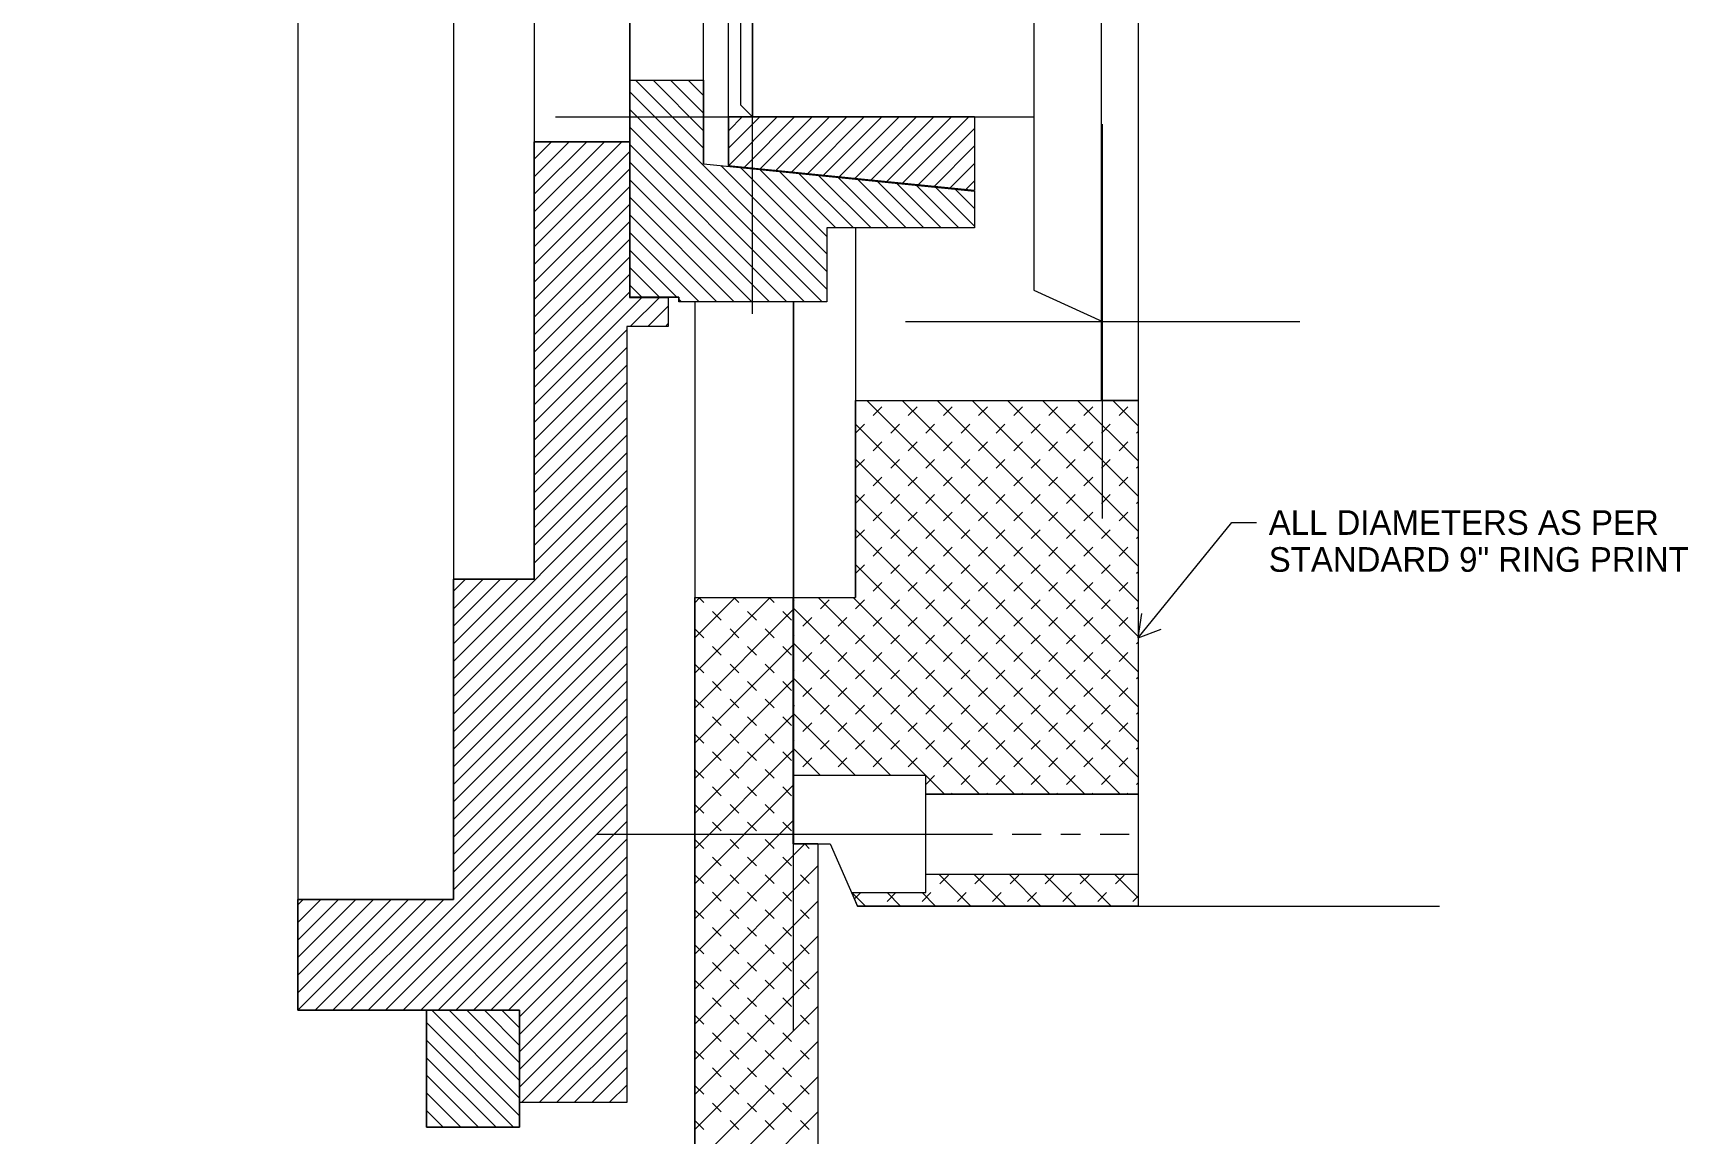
# Model space of a CAD drawing. Header units: inches. Extents: x 0 to 20, y 0 to 20.5.
# Drawn here: x 9.81 to 18.2, y 6.87 to 12.45 of the extents above; entities that cross this region are included whole.
import ezdxf

# ---------------------------------------------------------------- set-up
doc = ezdxf.new("R2010")
doc.units = ezdxf.units.IN
doc.header["$MEASUREMENT"] = 0
doc.header["$PDMODE"] = 2
doc.header["$PDSIZE"] = -2
doc.linetypes.add('CENTERD', pattern=[0.4844, 0.2969, -0.0625, 0.0625, -0.0625])
for name, color, linetype in [('ADC9', 7, 'Continuous'), ('BUSHING', 7, 'Continuous'), ('CNTRLINE', 7, 'Continuous'), ('DIMEN', 7, 'Continuous'), ('HUB', 7, 'Continuous'), ('PARTS', 7, 'Continuous'), ('PLATE', 7, 'Continuous'), ('RING9IN', 7, 'Continuous')]:
    doc.layers.add(name, color=color, linetype=linetype)
doc.styles.add('ENGINEER', font='', dxfattribs={"height": 0.125})
doc.styles.get('ENGINEER').set_extended_font_data('ENGINEER')
doc.dimstyles.new('DimStyle1', dxfattribs={"dimtxt": 0.125, "dimasz": 0.125, "dimexe": 0.063, "dimexo": 0.063, "dimgap": 0.063, "dimtad": 0, "dimtih": 1, "dimtoh": 1, "dimdec": 3, "dimzin": 4, "dimdsep": 46, "dimtxsty": 'ENGINEER', "dimcen": 0.09, "dimclrd": 93, "dimclre": 93, "dimclrt": 93, "dimadec": 3, "dimazin": 1, "dimtp": 0.002, "dimtfac": 1, "dimtdec": 4, "dimtofl": 0, "dimtmove": 0, "dimatfit": 3, "dimfxl": 0, "dimtolj": 1, "dimtzin": 0, "dimarcsym": 0})
doc.dimstyles.new('DimStyle2', dxfattribs={"dimtxt": 0.125, "dimasz": 0.125, "dimexe": 0.063, "dimexo": 0.063, "dimgap": 0.063, "dimtad": 0, "dimtih": 1, "dimtoh": 1, "dimzin": 4, "dimdsep": 46, "dimlunit": 5, "dimtxsty": 'ENGINEER', "dimcen": 0.09, "dimclrd": 93, "dimclre": 93, "dimclrt": 93, "dimazin": 1, "dimtp": 0.002, "dimtfac": 1, "dimtdec": 4, "dimtofl": 0, "dimtmove": 0, "dimatfit": 3, "dimfxl": 0, "dimtolj": 1, "dimtzin": 0, "dimarcsym": 0})

# ---------------------------------------------------------------- blocks, each defined once
blk = doc.blocks.new('_D1')
at = {"layer": 'DIMEN', "color": 93, "linetype": 'Continuous', "lineweight": 0}
for p, q in [((11.1485, 17.7471), (11.1485, 19.3585)), ((11.1485, 19.2955), (11.2568, 19.358)), ((13.1625, 19.2955), (13.0543, 19.358)), ((13.1625, 19.1531), (13.1625, 19.3585)), ((11.1485, 19.2955), (11.2568, 19.233)), ((11.1485, 19.2955), (11.8686, 19.2955)), ((12.4424, 19.2955), (13.1625, 19.2955)), ((13.1625, 19.2955), (13.0543, 19.233))]:
    blk.add_line(p, q, dxfattribs=at)
at = {"layer": 'DIMEN', "color": 93, "linetype": 'Continuous', "lineweight": 0, "style": 'ENGINEER'}
blk.add_text('2.014"', height=0.125, dxfattribs=at).set_placement((11.9001, 19.233))
blk = doc.blocks.new('_D2')
at = {"layer": 'DIMEN', "color": 93, "linetype": 'Continuous', "lineweight": 0}
for p, q in [((13.6635, 16.9031), (13.6635, 18.0058)), ((13.6635, 17.9428), (13.7718, 18.0053)), ((15.4122, 17.9428), (15.304, 18.0053)), ((15.4122, 17.2181), (15.4122, 18.0058)), ((13.6635, 17.9428), (13.7718, 17.8803)), ((13.6635, 17.9428), (14.2507, 17.9428)), ((14.825, 17.9428), (15.4122, 17.9428)), ((15.4122, 17.9428), (15.304, 17.8803))]:
    blk.add_line(p, q, dxfattribs=at)
at = {"layer": 'DIMEN', "color": 93, "linetype": 'Continuous', "lineweight": 0, "style": 'ENGINEER'}
blk.add_text('1.749"', height=0.125, dxfattribs=at).set_placement((14.2822, 17.8803))
blk = doc.blocks.new('_D3')
at = {"layer": 'DIMEN', "color": 93, "linetype": 'Continuous', "lineweight": 0}
for p, q in [((13.1625, 19.1531), (13.1625, 19.3585)), ((13.1625, 19.2955), (13.2708, 19.358)), ((13.7875, 19.2955), (13.6793, 19.358)), ((13.7875, 19.1531), (13.7875, 19.3585)), ((13.1625, 19.2955), (13.2708, 19.233)), ((13.1625, 19.2955), (13.9447, 19.2955)), ((13.7875, 19.2955), (13.6793, 19.233))]:
    blk.add_line(p, q, dxfattribs=at)
at = {"layer": 'DIMEN', "color": 93, "linetype": 'Continuous', "lineweight": 0, "style": 'ENGINEER'}
blk.add_text('5/8"', height=0.125, dxfattribs=at).set_placement((13.9762, 19.233))
blk = doc.blocks.new('_D4')
at = {"layer": 'DIMEN', "color": 93, "linetype": 'Continuous', "lineweight": 0}
for p, q in [((13.6625, 17.4625), (13.5543, 17.525)), ((13.6625, 16.9031), (13.6625, 17.5255)), ((13.7875, 16.9031), (13.7875, 17.5255)), ((13.7875, 17.4625), (13.8958, 17.525)), ((13.6625, 17.4625), (13.4125, 17.4625)), ((13.6625, 17.4625), (13.5543, 17.4)), ((13.7875, 17.4625), (13.8958, 17.4)), ((13.7875, 17.4625), (14.0375, 17.4625))]:
    blk.add_line(p, q, dxfattribs=at)
at = {"layer": 'DIMEN', "color": 93, "linetype": 'Continuous', "lineweight": 0, "style": 'ENGINEER'}
blk.add_text('1/8"', height=0.125, dxfattribs=at).set_placement((14.0897, 17.4))

msp = doc.modelspace()

# ---------------------------------------------------------------- linework, layer by layer
at = {"layer": 'ADC9', "color": 93, "linetype": 'Continuous', "lineweight": 5}
for p, q in [((15.2255, 14.5901), (15.2255, 10.5901)), ((13.3955, 12.5901), (13.3955, 12.0901)), ((13.4555, 12.5913), (13.4555, 12.0288)), ((14.8835, 12.5901), (14.8835, 11.1501)), ((15.4122, 12.5901), (15.4122, 8.0251)), ((13.4555, 12.0288), (13.3955, 12.0901)), ((13.4555, 12.0288), (14.8835, 12.0288)), ((14.8835, 11.1501), (15.2323, 10.991)), ((15.4122, 10.5901), (15.2257, 10.5901)), ((15.4122, 8.0251), (16.9421, 8.0251))]:
    msp.add_line(p, q, dxfattribs=at)
at = {"layer": 'ADC9', "color": 93, "linetype": 'Continuous', "lineweight": 0}
for p in [(13.4555, 12.0288), (15.2323, 10.991)]:
    msp.add_point(p, dxfattribs=at)
at = {"layer": 'BUSHING', "color": 93, "linetype": 'Continuous', "lineweight": 5}
for p, q in [((13.3325, 12.5929), (13.3325, 11.7804)), ((13.335, 12.0304), (14.5825, 12.0304)), ((14.5825, 12.0304), (14.5825, 11.6554)), ((13.3325, 11.7804), (14.5825, 11.6554))]:
    msp.add_line(p, q, dxfattribs=at)
at = {"layer": 'BUSHING', "color": 93, "linetype": 'Continuous', "lineweight": 0}
for p, q in [((13.335, 11.7829), (13.5825, 12.0304)), ((13.335, 11.8713), (13.4942, 12.0304)), ((13.335, 11.9596), (13.4058, 12.0304)), ((13.4129, 11.7723), (13.6709, 12.0304)), ((13.4932, 11.7643), (13.7593, 12.0304)), ((13.5736, 11.7563), (13.8477, 12.0304)), ((13.6539, 11.7482), (13.9361, 12.0304)), ((13.7343, 11.7402), (14.0245, 12.0304)), ((13.8146, 11.7321), (14.1129, 12.0304)), ((13.895, 11.7241), (14.2013, 12.0304)), ((13.9754, 11.7161), (14.2896, 12.0304)), ((14.0557, 11.708), (14.378, 12.0304)), ((14.1361, 11.7), (14.4664, 12.0304)), ((14.2164, 11.692), (14.5548, 12.0304)), ((14.2968, 11.6839), (14.5825, 11.9697)), ((14.3771, 11.6759), (14.5825, 11.8813)), ((14.4575, 11.6679), (14.5825, 11.7929)), ((14.5378, 11.6598), (14.5825, 11.7045))]:
    msp.add_line(p, q, dxfattribs=at)
at = {"layer": 'CNTRLINE', "color": 93, "linetype": 'Continuous', "lineweight": 5}
for p, q in [((13.335, 11.7804), (13.335, 12.0304)), ((13.335, 12.0304), (14.5825, 12.0304)), ((14.5825, 12.0304), (14.5825, 11.6554)), ((13.3325, 11.7804), (13.335, 11.7804)), ((14.5825, 11.6554), (13.3325, 11.7804))]:
    msp.add_line(p, q, dxfattribs=at)
at = {"layer": 'DIMEN', "color": 93, "linetype": 'Continuous', "lineweight": 0}
for p, q in [((15.4122, 9.3851), (15.8871, 9.9708)), ((15.8871, 9.9708), (16.0121, 9.9708)), ((15.4122, 9.3851), (15.4318, 9.5086)), ((15.4122, 9.3851), (15.5289, 9.4298))]:
    msp.add_line(p, q, dxfattribs=at)
at = {"layer": 'HUB', "color": 93, "linetype": 'Continuous', "lineweight": 0}
for p, q in [((12.8325, 14.0666), (12.8325, 11.1136)), ((13.2075, 11.7901), (13.2075, 13.3956)), ((12.8325, 12.2151), (13.2075, 12.2151)), ((12.8325, 11.1136), (12.8325, 12.2151)), ((12.8325, 12.2151), (13.2075, 12.2151)), ((12.8618, 12.2151), (13.2075, 11.8693)), ((12.9509, 12.2151), (13.2075, 11.9584)), ((13.04, 12.2151), (13.2075, 12.0475)), ((13.1291, 12.2151), (13.2075, 12.1366)), ((13.2075, 12.2151), (13.2075, 11.7901)), ((12.8325, 12.1552), (13.8325, 11.1552)), ((12.8325, 12.0661), (13.8086, 11.0901)), ((12.8325, 11.977), (13.7195, 11.0901)), ((12.8325, 11.888), (13.6304, 11.0901)), ((12.8325, 11.7989), (13.5413, 11.0901)), ((13.2075, 11.7901), (14.5825, 11.6526)), ((13.2075, 11.7901), (14.5825, 11.6526)), ((13.2956, 11.7813), (13.8325, 11.2443)), ((13.3946, 11.7714), (13.8325, 11.3334)), ((13.4936, 11.7615), (13.8325, 11.4225)), ((12.8325, 11.7098), (13.4522, 11.0901)), ((13.5926, 11.7516), (13.8791, 11.4651)), ((13.6916, 11.7417), (13.9682, 11.4651)), ((13.7906, 11.7318), (14.0573, 11.4651)), ((13.8896, 11.7219), (14.1464, 11.4651)), ((13.9886, 11.712), (14.2355, 11.4651)), ((14.0876, 11.7021), (14.3246, 11.4651)), ((14.1866, 11.6922), (14.4136, 11.4651)), ((14.2855, 11.6823), (14.5027, 11.4651)), ((14.3845, 11.6724), (14.5825, 11.4744)), ((12.8325, 11.6207), (13.3631, 11.0901)), ((14.4835, 11.6625), (14.5825, 11.5635)), ((14.5825, 11.6526), (14.5825, 11.4651)), ((14.5825, 11.6526), (14.5825, 11.4651)), ((12.8325, 11.5316), (13.274, 11.0901)), ((12.8325, 11.4425), (13.1849, 11.0901)), ((14.5825, 11.4651), (13.8325, 11.4651)), ((13.8325, 11.4651), (13.8325, 11.0901)), ((14.5825, 11.4651), (13.8325, 11.4651)), ((13.8325, 11.4651), (13.8325, 11.0901)), ((12.8325, 11.3534), (13.0723, 11.1136)), ((12.8325, 11.2643), (12.9832, 11.1136)), ((12.8325, 11.1752), (12.8941, 11.1136)), ((12.8325, 11.1136), (13.0825, 11.1136)), ((13.0825, 11.1136), (12.8325, 11.1136)), ((13.0825, 11.1136), (13.0825, 11.0901)), ((13.0825, 11.0901), (13.0825, 11.1136)), ((13.0825, 11.1034), (13.0958, 11.0901)), ((13.8325, 11.0901), (13.0825, 11.0901)), ((13.8325, 11.0901), (13.0825, 11.0901))]:
    msp.add_line(p, q, dxfattribs=at)
at = {"layer": 'PARTS', "color": 93, "linetype": 'Continuous', "lineweight": 0}
for p, q in [((11.1485, 17.6841), (11.1485, 7.4961)), ((11.9385, 17.1216), (11.9385, 8.0586)), ((12.3485, 15.4966), (12.3485, 9.6836)), ((12.8315, 14.0671), (12.8315, 11.1131)), ((12.8315, 11.9026), (12.3485, 11.9026)), ((12.3485, 9.6836), (12.3485, 11.9026)), ((12.3485, 11.9026), (12.8315, 11.9026)), ((12.3485, 11.458), (12.7931, 11.9026)), ((12.3485, 11.5471), (12.704, 11.9026)), ((12.3485, 11.6362), (12.6149, 11.9026)), ((12.3485, 11.7253), (12.5258, 11.9026)), ((12.3485, 11.8144), (12.4367, 11.9026)), ((12.3485, 11.3689), (12.8315, 11.8519)), ((12.8315, 11.9026), (12.8315, 11.1131)), ((12.3485, 11.2798), (12.8315, 11.7628)), ((12.3485, 11.1907), (12.8315, 11.6737)), ((12.3485, 11.1016), (12.8315, 11.5847)), ((12.3485, 11.0126), (12.8315, 11.4956)), ((12.3485, 10.9235), (12.8315, 11.4065)), ((12.3485, 10.8344), (12.8315, 11.3174)), ((12.3485, 10.7453), (12.8315, 11.2283)), ((12.3485, 10.6562), (12.8315, 11.1392)), ((12.3485, 10.5671), (12.8945, 11.1131)), ((12.8315, 11.1131), (13.0285, 11.1131)), ((12.8315, 11.1131), (13.0285, 11.1131)), ((12.8356, 10.9651), (12.9836, 11.1131)), ((13.0285, 11.1131), (13.0285, 10.9651)), ((13.0285, 11.1131), (13.0285, 10.9651)), ((12.9247, 10.9651), (13.0285, 11.0689)), ((12.3485, 10.478), (12.8185, 10.948)), ((13.0285, 10.9651), (12.8185, 10.9651)), ((12.8185, 10.9651), (12.8185, 7.0276)), ((13.0285, 10.9651), (12.8185, 10.9651)), ((12.8185, 10.9651), (12.8185, 7.0276)), ((13.0138, 10.9651), (13.0285, 10.9798)), ((12.3485, 10.3889), (12.8185, 10.8589)), ((12.3485, 10.2998), (12.8185, 10.7698)), ((12.3485, 10.2107), (12.8185, 10.6807)), ((12.3485, 10.1216), (12.8185, 10.5916)), ((12.3485, 10.0325), (12.8185, 10.5025)), ((12.3485, 9.9434), (12.8185, 10.4134)), ((12.3485, 9.8543), (12.8185, 10.3243)), ((12.3485, 9.7652), (12.8185, 10.2352)), ((11.9385, 9.2661), (12.8185, 10.1461)), ((11.9385, 9.177), (12.8185, 10.057)), ((11.9385, 9.0879), (12.8185, 9.9679)), ((11.9385, 8.9988), (12.8185, 9.8788)), ((11.9385, 8.9097), (12.8185, 9.7897)), ((11.9385, 8.8206), (12.8185, 9.7006)), ((12.3485, 9.6836), (11.9385, 9.6836)), ((11.9385, 8.0586), (11.9385, 9.6836)), ((11.9385, 9.6836), (12.3485, 9.6836)), ((11.9385, 9.3552), (12.2669, 9.6836)), ((11.9385, 9.4443), (12.1778, 9.6836)), ((11.9385, 9.5334), (12.0887, 9.6836)), ((11.9385, 9.6225), (11.9996, 9.6836)), ((11.9385, 8.7315), (12.8185, 9.6115)), ((11.9385, 8.6425), (12.8185, 9.5225)), ((11.9385, 8.5534), (12.8185, 9.4334)), ((11.9385, 8.4643), (12.8185, 9.3443)), ((11.9385, 8.3752), (12.8185, 9.2552)), ((11.9385, 8.2861), (12.8185, 9.1661)), ((11.9385, 8.197), (12.8185, 9.077)), ((11.9385, 8.1079), (12.8185, 8.9879)), ((11.4158, 7.4961), (12.8185, 8.8988)), ((11.5049, 7.4961), (12.8185, 8.8097)), ((11.594, 7.4961), (12.8185, 8.7206)), ((11.6831, 7.4961), (12.8185, 8.6315)), ((11.7722, 7.4961), (12.8185, 8.5424)), ((11.8613, 7.4961), (12.8185, 8.4533)), ((11.9504, 7.4961), (12.8185, 8.3642)), ((12.0395, 7.4961), (12.8185, 8.2751)), ((12.1286, 7.4961), (12.8185, 8.186)), ((12.2177, 7.4961), (12.8185, 8.0969)), ((11.9385, 8.0586), (11.1485, 8.0586)), ((11.1485, 7.4961), (11.1485, 8.0586)), ((11.1485, 8.0586), (11.9385, 8.0586)), ((11.1485, 7.4961), (11.711, 8.0586)), ((11.1485, 7.5852), (11.6219, 8.0586)), ((11.1485, 7.6743), (11.5328, 8.0586)), ((11.1485, 7.7634), (11.4437, 8.0586)), ((11.1485, 7.8525), (11.3546, 8.0586)), ((11.1485, 7.9416), (11.2656, 8.0586)), ((11.1485, 8.0306), (11.1765, 8.0586)), ((11.2376, 7.4961), (11.8001, 8.0586)), ((11.3267, 7.4961), (11.8892, 8.0586)), ((12.2735, 7.4628), (12.8185, 8.0078)), ((12.2735, 7.3737), (12.8185, 7.9187)), ((12.2735, 7.2846), (12.8185, 7.8296)), ((12.2735, 7.1955), (12.8185, 7.7405)), ((12.2735, 7.1064), (12.8185, 7.6514)), ((12.2837, 7.0276), (12.8185, 7.5624)), ((11.1485, 7.4961), (11.8015, 7.4961)), ((12.2735, 7.4961), (11.1485, 7.4961)), ((11.8015, 7.4961), (11.8015, 6.9026)), ((11.8015, 7.4961), (12.2735, 7.4961)), ((11.8015, 6.9026), (11.8015, 7.4961)), ((11.8015, 7.4961), (12.2735, 7.4961)), ((11.8281, 7.4961), (12.2735, 7.0506)), ((11.9171, 7.4961), (12.2735, 7.1397)), ((12.0062, 7.4961), (12.2735, 7.2288)), ((12.0953, 7.4961), (12.2735, 7.3179)), ((12.1844, 7.4961), (12.2735, 7.407)), ((12.2735, 6.9026), (12.2735, 7.4961)), ((12.2735, 7.4961), (12.2735, 6.9026)), ((12.2735, 7.0276), (12.2735, 7.4961)), ((12.3728, 7.0276), (12.8185, 7.4733)), ((11.8015, 7.4335), (12.2735, 6.9615)), ((11.8015, 7.3444), (12.2434, 6.9026)), ((12.4619, 7.0276), (12.8185, 7.3842)), ((11.8015, 7.2553), (12.1543, 6.9026)), ((12.551, 7.0276), (12.8185, 7.2951)), ((11.8015, 7.1662), (12.0652, 6.9026)), ((12.6401, 7.0276), (12.8185, 7.206)), ((11.8015, 7.0771), (11.9761, 6.9026)), ((12.7292, 7.0276), (12.8185, 7.1169)), ((11.8015, 6.988), (11.887, 6.9026)), ((12.8185, 7.0276), (12.2735, 7.0276)), ((12.8185, 7.0276), (12.2735, 7.0276)), ((12.8183, 7.0276), (12.8185, 7.0278)), ((11.8015, 6.9026), (12.2735, 6.9026)), ((12.2735, 6.9026), (11.8015, 6.9026))]:
    msp.add_line(p, q, dxfattribs=at)
at = {"layer": 'PLATE', "color": 93, "linetype": 'Continuous', "lineweight": 0}
for p, q in [((13.1625, 11.0901), (13.1625, 6.0901)), ((13.6625, 11.0901), (13.6625, 9.5901)), ((13.1625, 9.5901), (13.6625, 9.5901)), ((13.1625, 6.0901), (13.1625, 9.5901)), ((13.1625, 9.5901), (13.6625, 9.5901)), ((13.1625, 9.2071), (13.5455, 9.5901)), ((13.1625, 9.3853), (13.3673, 9.5901)), ((13.1625, 9.5635), (13.1891, 9.5901)), ((13.1831, 9.5901), (13.2084, 9.5648)), ((13.3613, 9.5901), (13.3866, 9.5648)), ((13.5395, 9.5901), (13.5648, 9.5648)), ((13.6625, 8.3401), (13.6625, 9.5901)), ((13.6625, 9.5901), (13.6625, 8.3401)), ((13.1625, 9.0289), (13.6625, 9.5289)), ((13.253, 9.5202), (13.2975, 9.4757)), ((13.4311, 9.5202), (13.4757, 9.4757)), ((13.6093, 9.5202), (13.6539, 9.4757)), ((13.1639, 9.4312), (13.2084, 9.3866)), ((13.3421, 9.4312), (13.3866, 9.3866)), ((13.5202, 9.4312), (13.5648, 9.3866)), ((13.1625, 8.8507), (13.6625, 9.3507)), ((13.253, 9.3421), (13.2975, 9.2975)), ((13.4311, 9.3421), (13.4757, 9.2975)), ((13.6093, 9.3421), (13.6539, 9.2975)), ((13.1639, 9.253), (13.2084, 9.2084)), ((13.3421, 9.253), (13.3866, 9.2084)), ((13.5202, 9.253), (13.5648, 9.2084)), ((13.1625, 8.6725), (13.6625, 9.1725)), ((13.253, 9.1639), (13.2975, 9.1193)), ((13.4311, 9.1639), (13.4757, 9.1193)), ((13.6093, 9.1639), (13.6539, 9.1193)), ((13.1639, 9.0748), (13.2084, 9.0302)), ((13.3421, 9.0748), (13.3866, 9.0302)), ((13.5202, 9.0748), (13.5648, 9.0302)), ((13.1625, 8.4943), (13.6625, 8.9943)), ((13.253, 8.9857), (13.2975, 8.9411)), ((13.4311, 8.9857), (13.4757, 8.9411)), ((13.6093, 8.9857), (13.6539, 8.9411)), ((13.1625, 8.3161), (13.6625, 8.8161)), ((13.1639, 8.8966), (13.2084, 8.852)), ((13.3421, 8.8966), (13.3866, 8.852)), ((13.5202, 8.8966), (13.5648, 8.852)), ((13.253, 8.8075), (13.2975, 8.7629)), ((13.4311, 8.8075), (13.4757, 8.7629)), ((13.6093, 8.8075), (13.6539, 8.7629)), ((13.1639, 8.7184), (13.2084, 8.6738)), ((13.3421, 8.7184), (13.3866, 8.6738)), ((13.5202, 8.7184), (13.5648, 8.6738)), ((13.1625, 8.1379), (13.6625, 8.6379)), ((13.253, 8.6293), (13.2975, 8.5847)), ((13.4311, 8.6293), (13.4757, 8.5847)), ((13.6093, 8.6293), (13.6539, 8.5847)), ((13.1639, 8.5402), (13.2084, 8.4956)), ((13.3421, 8.5402), (13.3866, 8.4956)), ((13.5202, 8.5402), (13.5648, 8.4956)), ((13.1625, 7.9597), (13.6625, 8.4597)), ((13.253, 8.4511), (13.2975, 8.4066)), ((13.4311, 8.4511), (13.4757, 8.4066)), ((13.6093, 8.4511), (13.6539, 8.4066)), ((13.1625, 7.7816), (13.721, 8.3401)), ((13.1639, 8.362), (13.2084, 8.3175)), ((13.3421, 8.362), (13.3866, 8.3175)), ((13.5202, 8.362), (13.5648, 8.3175)), ((13.7875, 8.3401), (13.6625, 8.3401)), ((13.6625, 8.3401), (13.7875, 8.3401)), ((13.7204, 8.3401), (13.743, 8.3175)), ((13.7875, 8.3401), (13.7875, 6.0901)), ((13.7875, 8.3401), (13.7875, 6.0901)), ((13.1625, 7.6034), (13.7875, 8.2284)), ((13.253, 8.2729), (13.2975, 8.2284)), ((13.4311, 8.2729), (13.4757, 8.2284)), ((13.6093, 8.2729), (13.6539, 8.2284)), ((13.1639, 8.1838), (13.2084, 8.1393)), ((13.3421, 8.1838), (13.3866, 8.1393)), ((13.5202, 8.1838), (13.5648, 8.1393)), ((13.6984, 8.1838), (13.743, 8.1393)), ((13.253, 8.0947), (13.2975, 8.0502)), ((13.4311, 8.0947), (13.4757, 8.0502)), ((13.6093, 8.0947), (13.6539, 8.0502)), ((13.1625, 7.4252), (13.7875, 8.0502)), ((13.1639, 8.0056), (13.2084, 7.9611)), ((13.3421, 8.0056), (13.3866, 7.9611)), ((13.5202, 8.0056), (13.5648, 7.9611)), ((13.6984, 8.0056), (13.743, 7.9611)), ((13.253, 7.9165), (13.2975, 7.872)), ((13.4311, 7.9165), (13.4757, 7.872)), ((13.6093, 7.9165), (13.6539, 7.872)), ((13.1625, 7.247), (13.7875, 7.872)), ((13.1639, 7.8274), (13.2084, 7.7829)), ((13.3421, 7.8274), (13.3866, 7.7829)), ((13.5202, 7.8274), (13.5648, 7.7829)), ((13.6984, 7.8274), (13.743, 7.7829)), ((13.253, 7.7383), (13.2975, 7.6938)), ((13.4311, 7.7383), (13.4757, 7.6938)), ((13.6093, 7.7383), (13.6539, 7.6938)), ((13.1625, 7.0688), (13.7875, 7.6938)), ((13.1639, 7.6492), (13.2084, 7.6047)), ((13.3421, 7.6492), (13.3866, 7.6047)), ((13.5202, 7.6492), (13.5648, 7.6047)), ((13.6984, 7.6492), (13.743, 7.6047)), ((13.253, 7.5601), (13.2975, 7.5156)), ((13.4311, 7.5601), (13.4757, 7.5156)), ((13.6093, 7.5601), (13.6539, 7.5156)), ((13.1625, 6.8906), (13.7875, 7.5156)), ((13.1639, 7.4711), (13.2084, 7.4265)), ((13.3421, 7.4711), (13.3866, 7.4265)), ((13.5202, 7.4711), (13.5648, 7.4265)), ((13.6984, 7.4711), (13.743, 7.4265)), ((13.1625, 6.7124), (13.7875, 7.3374)), ((13.253, 7.382), (13.2975, 7.3374)), ((13.4311, 7.382), (13.4757, 7.3374)), ((13.6093, 7.382), (13.6539, 7.3374)), ((13.1639, 7.2929), (13.2084, 7.2483)), ((13.3421, 7.2929), (13.3866, 7.2483)), ((13.5202, 7.2929), (13.5648, 7.2483)), ((13.6984, 7.2929), (13.743, 7.2483)), ((13.1625, 6.5342), (13.7875, 7.1592)), ((13.253, 7.2038), (13.2975, 7.1592)), ((13.4311, 7.2038), (13.4757, 7.1592)), ((13.6093, 7.2038), (13.6539, 7.1592)), ((13.1639, 7.1147), (13.2084, 7.0701)), ((13.3421, 7.1147), (13.3866, 7.0701)), ((13.5202, 7.1147), (13.5648, 7.0701)), ((13.6984, 7.1147), (13.743, 7.0701)), ((13.1625, 6.356), (13.7875, 6.981)), ((13.253, 7.0256), (13.2975, 6.981)), ((13.4311, 7.0256), (13.4757, 6.981)), ((13.6093, 7.0256), (13.6539, 6.981)), ((13.1639, 6.9365), (13.2084, 6.8919)), ((13.3421, 6.9365), (13.3866, 6.8919)), ((13.5202, 6.9365), (13.5648, 6.8919)), ((13.6984, 6.9365), (13.743, 6.8919))]:
    msp.add_line(p, q, dxfattribs=at)
at = {"layer": 'RING9IN', "color": 93, "linetype": 'Continuous', "lineweight": 0}
for p, q in [((13.9781, 11.4651), (13.9781, 9.5901)), ((13.9781, 9.5901), (13.9781, 10.5901)), ((13.9781, 10.5901), (15.4122, 10.5901)), ((14.0361, 10.5901), (15.4122, 9.214)), ((14.2143, 10.5901), (15.4122, 9.3922)), ((14.3925, 10.5901), (15.4122, 9.5704)), ((14.5707, 10.5901), (15.4122, 9.7486)), ((14.7489, 10.5901), (15.4122, 9.9268)), ((14.9271, 10.5901), (15.4122, 10.1049)), ((15.1053, 10.5901), (15.4122, 10.2831)), ((15.2835, 10.5901), (15.4122, 10.4613)), ((15.4122, 10.5901), (15.4122, 8.5931)), ((14.1127, 10.5581), (14.0681, 10.5135)), ((14.2909, 10.5581), (14.2463, 10.5135)), ((14.469, 10.5581), (14.4245, 10.5135)), ((14.6472, 10.5581), (14.6027, 10.5135)), ((14.8254, 10.5581), (14.7809, 10.5135)), ((15.0036, 10.5581), (14.9591, 10.5135)), ((15.1818, 10.5581), (15.1373, 10.5135)), ((15.36, 10.5581), (15.3155, 10.5135)), ((13.9781, 10.4699), (15.4122, 9.0358)), ((14.0236, 10.469), (13.979, 10.4244)), ((14.2018, 10.469), (14.1572, 10.4244)), ((14.3799, 10.469), (14.3354, 10.4244)), ((14.5581, 10.469), (14.5136, 10.4244)), ((14.7363, 10.469), (14.6918, 10.4244)), ((14.9145, 10.469), (14.87, 10.4244)), ((15.0927, 10.469), (15.0482, 10.4244)), ((15.2709, 10.469), (15.2264, 10.4244)), ((15.4122, 10.4321), (15.4045, 10.4244)), ((14.1127, 10.3799), (14.0681, 10.3353)), ((14.2909, 10.3799), (14.2463, 10.3353)), ((14.469, 10.3799), (14.4245, 10.3353)), ((14.6472, 10.3799), (14.6027, 10.3353)), ((14.8254, 10.3799), (14.7809, 10.3353)), ((15.0036, 10.3799), (14.9591, 10.3353)), ((15.1818, 10.3799), (15.1373, 10.3353)), ((15.36, 10.3799), (15.3155, 10.3353)), ((13.9781, 10.2917), (15.4122, 8.8576)), ((14.0236, 10.2908), (13.979, 10.2462)), ((14.2018, 10.2908), (14.1572, 10.2462)), ((14.3799, 10.2908), (14.3354, 10.2462)), ((14.5581, 10.2908), (14.5136, 10.2462)), ((14.7363, 10.2908), (14.6918, 10.2462)), ((14.9145, 10.2908), (14.87, 10.2462)), ((15.0927, 10.2908), (15.0482, 10.2462)), ((15.2709, 10.2908), (15.2264, 10.2462)), ((15.4122, 10.2539), (15.4045, 10.2462)), ((14.1127, 10.2017), (14.0681, 10.1572)), ((14.2909, 10.2017), (14.2463, 10.1572)), ((14.469, 10.2017), (14.4245, 10.1572)), ((14.6472, 10.2017), (14.6027, 10.1572)), ((14.8254, 10.2017), (14.7809, 10.1572)), ((15.0036, 10.2017), (14.9591, 10.1572)), ((15.1818, 10.2017), (15.1373, 10.1572)), ((15.36, 10.2017), (15.3155, 10.1572)), ((13.9781, 10.1135), (15.4122, 8.6794)), ((14.0236, 10.1126), (13.979, 10.0681)), ((14.2018, 10.1126), (14.1572, 10.0681)), ((14.3799, 10.1126), (14.3354, 10.0681)), ((14.5581, 10.1126), (14.5136, 10.0681)), ((14.7363, 10.1126), (14.6918, 10.0681)), ((14.9145, 10.1126), (14.87, 10.0681)), ((15.0927, 10.1126), (15.0482, 10.0681)), ((15.2709, 10.1126), (15.2264, 10.0681)), ((15.4122, 10.0757), (15.4045, 10.0681)), ((14.1127, 10.0235), (14.0681, 9.979)), ((14.2909, 10.0235), (14.2463, 9.979)), ((14.469, 10.0235), (14.4245, 9.979)), ((14.6472, 10.0235), (14.6027, 9.979)), ((14.8254, 10.0235), (14.7809, 9.979)), ((15.0036, 10.0235), (14.9591, 9.979)), ((15.1818, 10.0235), (15.1373, 9.979)), ((15.36, 10.0235), (15.3155, 9.979)), ((13.9781, 9.9353), (15.3204, 8.5931)), ((14.0236, 9.9344), (13.979, 9.8899)), ((14.2018, 9.9344), (14.1572, 9.8899)), ((14.3799, 9.9344), (14.3354, 9.8899)), ((14.5581, 9.9344), (14.5136, 9.8899)), ((14.7363, 9.9344), (14.6918, 9.8899)), ((14.9145, 9.9344), (14.87, 9.8899)), ((15.0927, 9.9344), (15.0482, 9.8899)), ((15.2709, 9.9344), (15.2264, 9.8899)), ((14.1127, 9.8453), (14.0681, 9.8008)), ((14.2909, 9.8453), (14.2463, 9.8008)), ((14.469, 9.8453), (14.4245, 9.8008)), ((14.6472, 9.8453), (14.6027, 9.8008)), ((14.8254, 9.8453), (14.7809, 9.8008)), ((15.0036, 9.8453), (14.9591, 9.8008)), ((15.1818, 9.8453), (15.1373, 9.8008)), ((15.36, 9.8453), (15.3155, 9.8008)), ((15.4122, 9.8975), (15.4045, 9.8899)), ((13.9781, 9.7571), (15.1422, 8.5931)), ((14.0236, 9.7562), (13.979, 9.7117)), ((14.2018, 9.7562), (14.1572, 9.7117)), ((14.3799, 9.7562), (14.3354, 9.7117)), ((14.5581, 9.7562), (14.5136, 9.7117)), ((14.7363, 9.7562), (14.6918, 9.7117)), ((14.9145, 9.7562), (14.87, 9.7117)), ((15.0927, 9.7562), (15.0482, 9.7117)), ((15.2709, 9.7562), (15.2264, 9.7117)), ((14.1127, 9.6671), (14.0681, 9.6226)), ((14.2909, 9.6671), (14.2463, 9.6226)), ((14.469, 9.6671), (14.4245, 9.6226)), ((14.6472, 9.6671), (14.6027, 9.6226)), ((14.8254, 9.6671), (14.7809, 9.6226)), ((15.0036, 9.6671), (14.9591, 9.6226)), ((15.1818, 9.6671), (15.1373, 9.6226)), ((15.36, 9.6671), (15.3155, 9.6226)), ((15.4122, 9.7193), (15.4045, 9.7117)), ((13.6635, 8.6871), (13.6635, 9.5901)), ((13.6635, 9.5901), (13.9781, 9.5901)), ((13.6672, 9.578), (13.6635, 9.5744)), ((13.7888, 9.5901), (14.7858, 8.5931)), ((13.8454, 9.578), (13.8008, 9.5335)), ((13.967, 9.5901), (14.964, 8.5931)), ((14.0236, 9.578), (13.979, 9.5335)), ((14.2018, 9.578), (14.1572, 9.5335)), ((14.3799, 9.578), (14.3354, 9.5335)), ((14.5581, 9.578), (14.5136, 9.5335)), ((14.7363, 9.578), (14.6918, 9.5335)), ((14.9145, 9.578), (14.87, 9.5335)), ((15.0927, 9.578), (15.0482, 9.5335)), ((15.2709, 9.578), (15.2264, 9.5335)), ((13.6635, 9.5371), (14.6076, 8.5931)), ((13.7563, 9.4889), (13.7117, 9.4444)), ((13.9345, 9.4889), (13.8899, 9.4444)), ((14.1127, 9.4889), (14.0681, 9.4444)), ((14.2909, 9.4889), (14.2463, 9.4444)), ((14.469, 9.4889), (14.4245, 9.4444)), ((14.6472, 9.4889), (14.6027, 9.4444)), ((14.8254, 9.4889), (14.7809, 9.4444)), ((15.0036, 9.4889), (14.9591, 9.4444)), ((15.1818, 9.4889), (15.1373, 9.4444)), ((15.36, 9.4889), (15.3155, 9.4444)), ((15.4122, 9.5411), (15.4045, 9.5335)), ((13.6672, 9.3998), (13.6635, 9.3962)), ((13.6635, 9.359), (14.4294, 8.5931)), ((13.8454, 9.3998), (13.8008, 9.3553)), ((14.0236, 9.3998), (13.979, 9.3553)), ((14.2018, 9.3998), (14.1572, 9.3553)), ((14.3799, 9.3998), (14.3354, 9.3553)), ((14.5581, 9.3998), (14.5136, 9.3553)), ((14.7363, 9.3998), (14.6918, 9.3553)), ((14.9145, 9.3998), (14.87, 9.3553)), ((15.0927, 9.3998), (15.0482, 9.3553)), ((15.2709, 9.3998), (15.2264, 9.3553)), ((15.4122, 9.363), (15.4045, 9.3553)), ((13.7563, 9.3107), (13.7117, 9.2662)), ((13.9345, 9.3107), (13.8899, 9.2662)), ((14.1127, 9.3107), (14.0681, 9.2662)), ((14.2909, 9.3107), (14.2463, 9.2662)), ((14.469, 9.3107), (14.4245, 9.2662)), ((14.6472, 9.3107), (14.6027, 9.2662)), ((14.8254, 9.3107), (14.7809, 9.2662)), ((15.0036, 9.3107), (14.9591, 9.2662)), ((15.1818, 9.3107), (15.1373, 9.2662)), ((15.36, 9.3107), (15.3155, 9.2662)), ((13.6672, 9.2217), (13.6635, 9.218)), ((13.6635, 9.1808), (14.1572, 8.6871)), ((13.8454, 9.2217), (13.8008, 9.1771)), ((14.0236, 9.2217), (13.979, 9.1771)), ((14.2018, 9.2217), (14.1572, 9.1771)), ((14.3799, 9.2217), (14.3354, 9.1771)), ((14.5581, 9.2217), (14.5136, 9.1771)), ((14.7363, 9.2217), (14.6918, 9.1771)), ((14.9145, 9.2217), (14.87, 9.1771)), ((15.0927, 9.2217), (15.0482, 9.1771)), ((15.2709, 9.2217), (15.2264, 9.1771)), ((15.4122, 9.1848), (15.4045, 9.1771)), ((13.7563, 9.1326), (13.7117, 9.088)), ((13.9345, 9.1326), (13.8899, 9.088)), ((14.1127, 9.1326), (14.0681, 9.088)), ((14.2909, 9.1326), (14.2463, 9.088)), ((14.469, 9.1326), (14.4245, 9.088)), ((14.6472, 9.1326), (14.6027, 9.088)), ((14.8254, 9.1326), (14.7809, 9.088)), ((15.0036, 9.1326), (14.9591, 9.088)), ((15.1818, 9.1326), (15.1373, 9.088)), ((15.36, 9.1326), (15.3155, 9.088)), ((13.6672, 9.0435), (13.6635, 9.0398)), ((13.6635, 9.0026), (13.979, 8.6871)), ((13.8454, 9.0435), (13.8008, 8.9989)), ((14.0236, 9.0435), (13.979, 8.9989)), ((14.2018, 9.0435), (14.1572, 8.9989)), ((14.3799, 9.0435), (14.3354, 8.9989)), ((14.5581, 9.0435), (14.5136, 8.9989)), ((14.7363, 9.0435), (14.6918, 8.9989)), ((14.9145, 9.0435), (14.87, 8.9989)), ((15.0927, 9.0435), (15.0482, 8.9989)), ((15.2709, 9.0435), (15.2264, 8.9989)), ((15.4122, 9.0066), (15.4045, 8.9989)), ((13.7563, 8.9544), (13.7117, 8.9098)), ((13.9345, 8.9544), (13.8899, 8.9098)), ((14.1127, 8.9544), (14.0681, 8.9098)), ((14.2909, 8.9544), (14.2463, 8.9098)), ((14.469, 8.9544), (14.4245, 8.9098)), ((14.6472, 8.9544), (14.6027, 8.9098)), ((14.8254, 8.9544), (14.7809, 8.9098)), ((15.0036, 8.9544), (14.9591, 8.9098)), ((15.1818, 8.9544), (15.1373, 8.9098)), ((15.36, 8.9544), (15.3155, 8.9098)), ((13.6672, 8.8653), (13.6635, 8.8616)), ((13.6635, 8.8244), (13.8008, 8.6871)), ((13.8454, 8.8653), (13.8008, 8.8207)), ((14.0236, 8.8653), (13.979, 8.8207)), ((14.2018, 8.8653), (14.1572, 8.8207)), ((14.3799, 8.8653), (14.3354, 8.8207)), ((14.5581, 8.8653), (14.5136, 8.8207)), ((14.7363, 8.8653), (14.6918, 8.8207)), ((14.9145, 8.8653), (14.87, 8.8207)), ((15.0927, 8.8653), (15.0482, 8.8207)), ((15.2709, 8.8653), (15.2264, 8.8207)), ((15.4122, 8.8284), (15.4045, 8.8207)), ((13.7563, 8.7762), (13.7117, 8.7316)), ((13.9345, 8.7762), (13.8899, 8.7316)), ((14.1127, 8.7762), (14.0681, 8.7316)), ((14.2909, 8.7762), (14.2463, 8.7316)), ((14.469, 8.7762), (14.4245, 8.7316)), ((14.6472, 8.7762), (14.6027, 8.7316)), ((14.8254, 8.7762), (14.7809, 8.7316)), ((15.0036, 8.7762), (14.9591, 8.7316)), ((15.1818, 8.7762), (15.1373, 8.7316)), ((15.36, 8.7762), (15.3155, 8.7316)), ((14.3354, 8.6871), (13.6635, 8.6871)), ((14.3354, 8.5931), (14.3354, 8.6871)), ((14.3799, 8.6871), (14.3354, 8.6425)), ((14.5581, 8.6871), (14.5136, 8.6425)), ((14.7363, 8.6871), (14.6918, 8.6425)), ((14.9145, 8.6871), (14.87, 8.6425)), ((15.0927, 8.6871), (15.0482, 8.6425)), ((15.2709, 8.6871), (15.2264, 8.6425)), ((15.4122, 8.6502), (15.4045, 8.6425)), ((15.4122, 8.5931), (14.3354, 8.5931)), ((14.469, 8.598), (14.4641, 8.5931)), ((14.6472, 8.598), (14.6423, 8.5931)), ((14.8254, 8.598), (14.8205, 8.5931)), ((15.0036, 8.598), (14.9987, 8.5931)), ((15.1818, 8.598), (15.1769, 8.5931)), ((15.36, 8.598), (15.3551, 8.5931)), ((13.6635, 8.3401), (13.8495, 8.3401)), ((14.3344, 8.0931), (14.3344, 8.1871)), ((14.3344, 8.1871), (15.4122, 8.1871)), ((14.401, 8.1871), (14.563, 8.0251)), ((14.4504, 8.1822), (14.4059, 8.1376)), ((14.5792, 8.1871), (14.7412, 8.0251)), ((14.6286, 8.1822), (14.5841, 8.1376)), ((14.7574, 8.1871), (14.9194, 8.0251)), ((14.8068, 8.1822), (14.7623, 8.1376)), ((14.9356, 8.1871), (15.0976, 8.0251)), ((14.985, 8.1822), (14.9405, 8.1376)), ((15.1137, 8.1871), (15.2757, 8.0251)), ((15.1632, 8.1822), (15.1186, 8.1376)), ((15.2919, 8.1871), (15.4122, 8.0668)), ((15.3414, 8.1822), (15.2968, 8.1376)), ((15.4122, 8.1871), (15.4122, 8.0251)), ((13.9604, 8.0931), (14.3344, 8.0931)), ((13.9892, 8.0251), (13.9604, 8.0931)), ((13.9604, 8.0931), (14.0284, 8.0251)), ((14.0049, 8.0931), (13.9737, 8.0618)), ((14.1386, 8.0931), (14.2066, 8.0251)), ((14.1831, 8.0931), (14.1386, 8.0485)), ((14.3168, 8.0931), (14.3848, 8.0251)), ((14.3613, 8.0931), (14.3168, 8.0485)), ((14.5395, 8.0931), (14.495, 8.0485)), ((14.7177, 8.0931), (14.6732, 8.0485)), ((14.8959, 8.0931), (14.8514, 8.0485)), ((15.0741, 8.0931), (15.0295, 8.0485)), ((15.2523, 8.0931), (15.2077, 8.0485)), ((15.4122, 8.0748), (15.3859, 8.0485)), ((13.9892, 8.0251), (15.4122, 8.0251)), ((15.4122, 8.0251), (13.9892, 8.0251))]:
    msp.add_line(p, q, dxfattribs=at)
at = {"layer": 'RING9IN', "color": 93, "linetype": 'Continuous', "lineweight": 5}
for p, q in [((13.6635, 11.0901), (13.6635, 8.3401)), ((13.9781, 10.5901), (15.2255, 10.5901)), ((13.6635, 9.5901), (13.9781, 9.5901)), ((14.3354, 8.6871), (13.6635, 8.6871)), ((14.3354, 8.0931), (14.3354, 8.6871)), ((14.3344, 8.5931), (15.4122, 8.5931)), ((13.8495, 8.3401), (13.9892, 8.0251)), ((14.3344, 8.1871), (15.4122, 8.1871)), ((13.9604, 8.0931), (14.3354, 8.0931))]:
    msp.add_line(p, q, dxfattribs=at)
at = {"layer": 'RING9IN', "color": 93, "linetype": 'CENTERD', "lineweight": 5, "ltscale": 0.495095}
msp.add_line((13.4318, 8.3901), (15.4122, 8.3901), dxfattribs=at)
at = {"layer": 'RING9IN', "color": 93, "linetype": 'Continuous', "lineweight": 0}
msp.add_point((13.6635, 8.3901), dxfattribs=at)
msp.add_point((13.6635, 8.3901), dxfattribs=at)
msp.add_point((13.6635, 8.3901), dxfattribs=at)
msp.add_point((13.6635, 8.3901), dxfattribs=at)

# ---------------------------------------------------------------- texts
at = {"layer": 'DIMEN', "color": 93, "linetype": 'Continuous', "lineweight": 0, "style": 'ENGINEER'}
for s, p in [('ALL DIAMETERS AS PER', (16.0751, 9.9083)), ('STANDARD 9" RING PRINT', (16.0751, 9.7208))]:
    msp.add_text(s, height=0.125, dxfattribs=at).set_placement(p)

# ---------------------------------------------------------------- dimensions: what is measured, and where the dimension line sits
at = {"layer": 'DIMEN', "color": 93, "linetype": 'Continuous', "lineweight": 0}
for base, p1, p2, dimstyle, picture in [((13.4750299454, 19.2955379486), (13.1625299454, 19.0900726318), (13.7875299454, 19.0900726318), 'DimStyle2', '_D3'), ((12.1555, 19.2955), (11.1485, 17.6841), (13.1625, 19.0901), 'DimStyle1', '_D1'), ((14.5379, 17.9428), (13.6635, 16.8401), (15.4122, 17.1551), 'DimStyle1', '_D2'), ((13.7250299454, 17.4625034332), (13.6625299454, 16.8400726318), (13.7875299454, 16.8400726318), 'DimStyle2', '_D4')]:
    dim = msp.add_linear_dim(base=base, p1=p1, p2=p2, dimstyle=dimstyle, dxfattribs=at)
    dim.commit()
    dim.dimension.update_dxf_attribs({"geometry": picture, "text_midpoint": (0, 0)})

doc.saveas('drawing.dxf')
